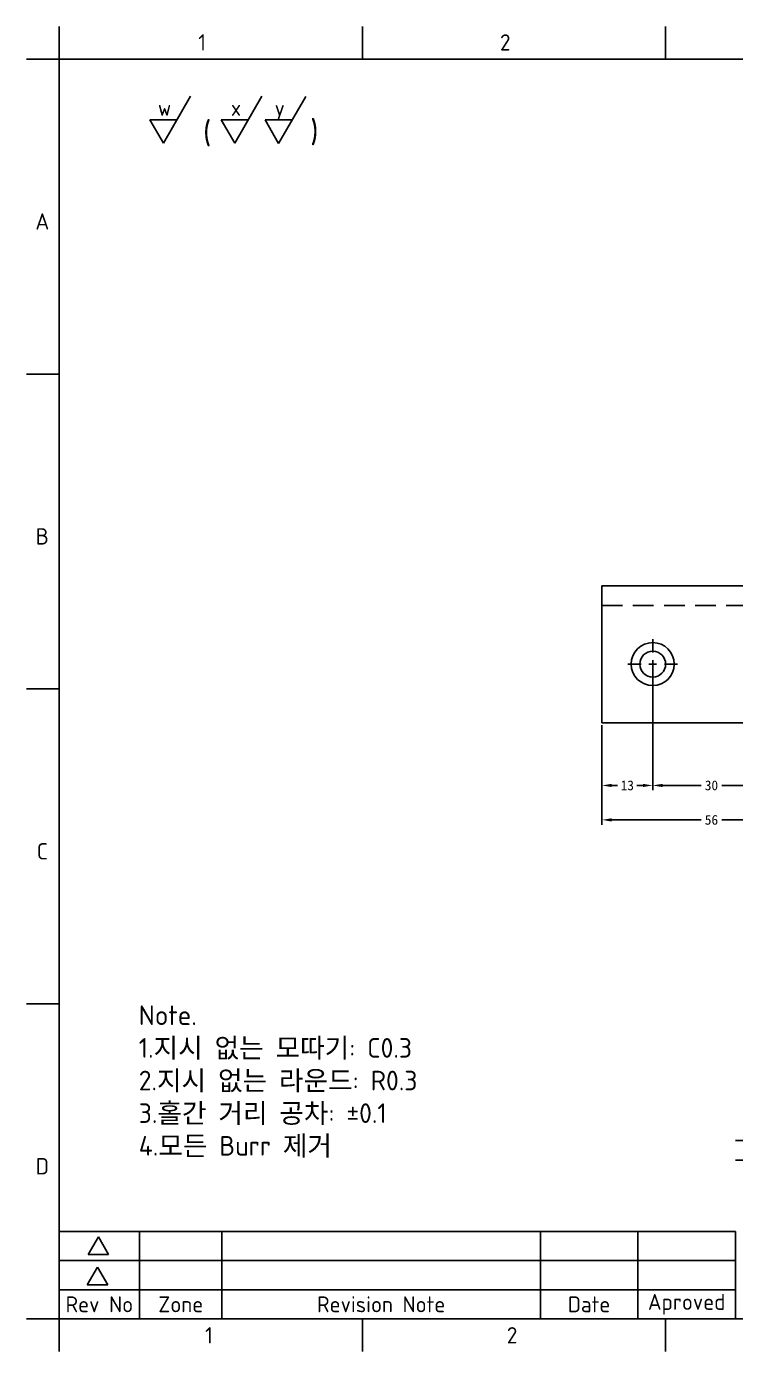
# Model space of a CAD drawing. Header units: millimetres. Extents: x 5 to 486, y 6 to 345.
# Drawn here: x 4.7 to 185.9, y 6.3 to 344.7 of the extents above; entities that cross this region are included whole.
import ezdxf
from ezdxf.enums import TextEntityAlignment as Align

# ---------------------------------------------------------------- set-up
doc = ezdxf.new("R2010")
doc.units = ezdxf.units.MM
doc.header["$LTSCALE"] = 1.666667
doc.linetypes.add('CENTER2', pattern=[28.575, 19.05, -3.175, 3.175, -3.175])
doc.linetypes.add('HIDDEN2', pattern=[4.7625, 3.175, -1.5875])
doc.layers.add('BS002-P100-01A', color=7, linetype='Continuous')
doc.layers.add('Default', color=7, linetype='Continuous')
doc.styles.add('QCADDimTextStyle', font='txt')
doc.styles.add('textstyle101', font='standard')
doc.styles.add('textstyle103', font='standard')
doc.styles.add('textstyle105', font='standard')
doc.styles.add('textstyle106', font='standard')
doc.styles.add('textstyle107', font='standard')
doc.styles.add('textstyle108', font='standard')
doc.styles.add('textstyle11', font='')
doc.styles.add('textstyle117', font='standard')
doc.styles.add('textstyle118', font='')
doc.styles.add('textstyle12', font='')
doc.styles.add('textstyle13', font='')
doc.styles.add('textstyle25', font='standard')
doc.styles.add('textstyle26', font='standard')
doc.styles.add('textstyle44', font='standard')
doc.styles.add('textstyle45', font='standard')
doc.styles.add('textstyle46', font='standard')
doc.styles.add('textstyle47', font='standard')
doc.styles.add('textstyle97', font='standard')
doc.styles.add('textstyle99', font='standard')
doc.styles.get('textstyle11').set_extended_font_data('Solid Edge ISO')
doc.styles.get('textstyle118').set_extended_font_data('Verdana')
doc.styles.get('textstyle12').set_extended_font_data('Solid Edge ISO')
doc.styles.get('textstyle13').set_extended_font_data('Solid Edge ISO')
doc.dimstyles.new('QCADDimStyle', dxfattribs={"dimtxt": 2.5, "dimasz": 2.5, "dimexe": 1.25, "dimexo": 0.625, "dimtad": 1, "dimtoh": 1, "dimdec": 4, "dimzin": 0, "dimdsep": 46, "dimtxsty": 'QCADDimTextStyle', "dimcen": 0.09, "dimadec": 0, "dimazin": 0, "dimtfac": 1, "dimtdec": 4, "dimtofl": 0, "dimtmove": 0, "dimatfit": 3, "dimfxl": 1, "dimtolj": 1, "dimtzin": 0, "dimarcsym": 0})

# ---------------------------------------------------------------- blocks, each defined once
blk = doc.blocks.new('SEANNOT_GROUP')
at = {"layer": 'Default', "color": 7, "linetype": 'Continuous'}
for p, q in [((39.68, 314.92), (46.61, 326.92)), ((36.22, 320.92), (39.68, 314.92)), ((43.15, 320.92), (36.22, 320.92))]:
    blk.add_line(p, q, dxfattribs=at)
at = {"layer": 'Default', "color": 7, "linetype": 'Continuous', "style": 'textstyle11'}
blk.add_text('w', height=4, dxfattribs=at).set_placement((38.27, 325.92), align=Align.TOP_LEFT)
blk = doc.blocks.new('SEANNOT_GROUP1')
at = {"layer": 'Default', "color": 7, "linetype": 'Continuous'}
for p, q in [((69.11, 314.88), (76.04, 326.88)), ((65.65, 320.88), (69.11, 314.88)), ((72.58, 320.88), (65.65, 320.88))]:
    blk.add_line(p, q, dxfattribs=at)
at = {"layer": 'Default', "color": 7, "linetype": 'Continuous', "style": 'textstyle12'}
blk.add_text('y', height=4, dxfattribs=at).set_placement((68.11, 325.88), align=Align.TOP_LEFT)
blk = doc.blocks.new('SEANNOT_GROUP2')
at = {"layer": 'Default', "color": 7, "linetype": 'Continuous'}
for p, q in [((57.94, 314.92), (64.87, 326.92)), ((54.48, 320.92), (57.94, 314.92)), ((61.4, 320.92), (54.48, 320.92))]:
    blk.add_line(p, q, dxfattribs=at)
at = {"layer": 'Default', "color": 7, "linetype": 'Continuous', "style": 'textstyle13'}
blk.add_text('x', height=4, dxfattribs=at).set_placement((56.94, 325.92), align=Align.TOP_LEFT)
blk = doc.blocks.new('SEANNOT_GROUP3')
at = {"layer": 'Default', "color": 7, "linetype": 'CENTER2'}
for p, q in [((164.73, 184.88), (164.73, 188.21)), ((164.73, 182.88), (164.73, 180.88)), ((161.73, 181.88), (158.4, 181.88)), ((165.73, 181.88), (163.73, 181.88)), ((167.73, 181.88), (171.06, 181.88)), ((164.73, 178.88), (164.73, 175.54))]:
    blk.add_line(p, q, dxfattribs=at)
blk = doc.blocks.new('SE')
at = {"layer": 'BS002-P100-01A', "color": 7, "linetype": 'Continuous'}
for p, q in [((151.73, 166.88), (151.73, 201.88)), ((151.73, 201.88), (207.73, 201.88)), ((207.73, 166.88), (207.73, 201.88)), ((151.73, 166.88), (207.73, 166.88))]:
    blk.add_line(p, q, dxfattribs=at)
at = {"layer": 'BS002-P100-01A', "color": 7, "linetype": 'HIDDEN2'}
blk.add_line((151.73, 196.88), (207.73, 196.88), dxfattribs=at)
at = {"layer": 'BS002-P100-01A', "color": 7, "linetype": 'Continuous'}
for centre, radius in [((164.73, 181.88), 5.5), ((194.73, 181.88), 5.5), ((164.73, 181.88), 3.3), ((194.73, 181.88), 3.3)]:
    blk.add_circle(centre, radius, dxfattribs=at)
blk = doc.blocks.new('*D75')
at = {"layer": 'Default', "color": 0, "linetype": 'Continuous', "lineweight": -2}
for p, q in [((164.73, 181.25), (164.73, 149.64)), ((194.73, 181.25), (194.73, 149.64)), ((167.23, 150.89), (177.08, 150.89)), ((192.23, 150.89), (182.38, 150.89))]:
    blk.add_line(p, q, dxfattribs=at)
at = {"layer": 'Default', "color": 0}
for points in [[(167.23, 151.3), (167.23, 150.47), (164.73, 150.89)], [(192.23, 150.47), (192.23, 151.3), (194.73, 150.89)]]:
    blk.add_solid(points, dxfattribs=at)
at = {"layer": 'Defpoints', "color": 0}
for p in [(164.73, 181.88), (194.73, 181.88), (194.73, 150.89)]:
    blk.add_point(p, dxfattribs=at)
at = {"layer": 'Default', "color": 0, "insert": (179.73, 150.89), "char_height": 2.5, "attachment_point": 5, "style": 'QCADDimTextStyle'}
blk.add_mtext('30', dxfattribs=at)
blk = doc.blocks.new('*D76')
at = {"layer": 'Default', "color": 0, "linetype": 'Continuous', "lineweight": -2}
for p, q in [((164.73, 181.25), (164.73, 149.64)), ((151.73, 166.25), (151.73, 149.64)), ((154.23, 150.89), (155.76, 150.89)), ((162.23, 150.89), (160.7, 150.89))]:
    blk.add_line(p, q, dxfattribs=at)
at = {"layer": 'Default', "color": 0}
for points in [[(154.23, 151.3), (154.23, 150.47), (151.73, 150.89)], [(162.23, 150.47), (162.23, 151.3), (164.73, 150.89)]]:
    blk.add_solid(points, dxfattribs=at)
at = {"layer": 'Defpoints', "color": 0}
for p in [(164.73, 181.88), (151.73, 166.88), (164.73, 150.89)]:
    blk.add_point(p, dxfattribs=at)
at = {"layer": 'Default', "color": 0, "insert": (158.23, 150.89), "char_height": 2.5, "attachment_point": 5, "style": 'QCADDimTextStyle'}
blk.add_mtext('13', dxfattribs=at)
blk = doc.blocks.new('*D77')
at = {"layer": 'Default', "color": 0, "linetype": 'Continuous', "lineweight": -2}
for p, q in [((151.73, 166.25), (151.73, 140.84)), ((207.73, 166.25), (207.73, 140.84)), ((154.23, 142.09), (177.08, 142.09)), ((205.23, 142.09), (182.38, 142.09))]:
    blk.add_line(p, q, dxfattribs=at)
at = {"layer": 'Default', "color": 0}
for points in [[(154.23, 142.5), (154.23, 141.67), (151.73, 142.09)], [(205.23, 141.67), (205.23, 142.5), (207.73, 142.09)]]:
    blk.add_solid(points, dxfattribs=at)
at = {"layer": 'Defpoints', "color": 0}
for p in [(151.73, 166.88), (207.73, 166.88), (207.73, 142.09)]:
    blk.add_point(p, dxfattribs=at)
at = {"layer": 'Default', "color": 0, "insert": (179.73, 142.09), "char_height": 2.5, "attachment_point": 5, "style": 'QCADDimTextStyle'}
blk.add_mtext('56', dxfattribs=at)
blk = doc.blocks.new('SE14')
at = {"layer": 'Default', "color": 7, "linetype": 'Continuous'}
blk.add_line((245.35, 336.41), (245.35, 344.74), dxfattribs=at)
blk = doc.blocks.new('SE13')
at = {"layer": 'Default'}
blk.add_blockref('SE14', (0, 0), dxfattribs=at)
blk = doc.blocks.new('SE16')
at = {"layer": 'Default', "color": 7, "linetype": 'Continuous'}
blk.add_line((167.96, 336.41), (167.96, 344.74), dxfattribs=at)
blk = doc.blocks.new('SE15')
at = {"layer": 'Default'}
blk.add_blockref('SE16', (0, 0), dxfattribs=at)
blk = doc.blocks.new('SE18')
at = {"layer": 'Default', "color": 7, "linetype": 'Continuous'}
blk.add_line((90.58, 336.41), (90.58, 344.74), dxfattribs=at)
blk = doc.blocks.new('SE17')
at = {"layer": 'Default'}
blk.add_blockref('SE18', (0, 0), dxfattribs=at)
blk = doc.blocks.new('SE12')
for name in ['SE17', 'SE15', 'SE13']:
    blk.add_blockref(name, (0, 0))
blk = doc.blocks.new('SE11')
at = {"layer": 'Default'}
blk.add_blockref('SE12', (0, 0), dxfattribs=at)
blk = doc.blocks.new('SE30')
at = {"layer": 'Default', "color": 7, "linetype": 'Continuous'}
blk.add_line((245.35, 14.64), (245.35, 6.3), dxfattribs=at)
blk = doc.blocks.new('SE29')
at = {"layer": 'Default'}
blk.add_blockref('SE30', (0, 0), dxfattribs=at)
blk = doc.blocks.new('SE32')
at = {"layer": 'Default', "color": 7, "linetype": 'Continuous'}
blk.add_line((167.96, 14.64), (167.96, 6.3), dxfattribs=at)
blk = doc.blocks.new('SE31')
at = {"layer": 'Default'}
blk.add_blockref('SE32', (0, 0), dxfattribs=at)
blk = doc.blocks.new('SE34')
at = {"layer": 'Default', "color": 7, "linetype": 'Continuous'}
blk.add_line((90.58, 14.64), (90.58, 6.3), dxfattribs=at)
blk = doc.blocks.new('SE33')
at = {"layer": 'Default'}
blk.add_blockref('SE34', (0, 0), dxfattribs=at)
blk = doc.blocks.new('SE28')
for name in ['SE33', 'SE31', 'SE29']:
    blk.add_blockref(name, (0, 0))
blk = doc.blocks.new('SE27')
at = {"layer": 'Default'}
blk.add_blockref('SE28', (0, 0), dxfattribs=at)

msp = doc.modelspace()

# ---------------------------------------------------------------- linework, layer by layer
at = {"color": 7, "linetype": 'Continuous'}
for p, q in [((185.878, 60.173), (268.586, 60.173)), ((185.878, 55.211), (268.586, 55.211)), ((185.878, 14.637), (268.586, 14.637))]:
    msp.add_line(p, q, dxfattribs=at)
at = {"layer": 'Default', "color": 7, "linetype": 'Continuous'}
for p, q in [((13.028, 336.408), (13.028, 344.741)), ((13.028, 336.408), (4.695, 336.408)), ((477.679, 336.408), (13.028, 336.408)), ((13.028, 336.408), (13.028, 14.637)), ((4.695, 255.965), (13.028, 255.965)), ((13.028, 175.523), (4.695, 175.523)), ((4.695, 95.08), (13.028, 95.08)), ((13.028, 36.941), (185.878, 36.941)), ((20.457, 31.095), (23.071, 35.622)), ((23.071, 35.622), (25.684, 31.095)), ((33.589, 36.941), (33.589, 14.637)), ((54.656, 36.941), (54.656, 14.637)), ((136.004, 36.941), (136.004, 14.637)), ((160.903, 36.941), (160.903, 14.637)), ((185.878, 36.941), (185.878, 14.637)), ((25.684, 31.095), (20.457, 31.095)), ((13.028, 29.506), (185.878, 29.506)), ((20.229, 23.338), (22.843, 27.865)), ((22.843, 27.865), (25.456, 23.338)), ((185.878, 22.072), (13.028, 22.072)), ((25.456, 23.338), (20.229, 23.338)), ((13.028, 14.637), (4.695, 14.637)), ((13.028, 14.637), (477.679, 14.637)), ((13.028, 14.637), (13.028, 6.304))]:
    msp.add_line(p, q, dxfattribs=at)

# ---------------------------------------------------------------- block references
for name in ['SE11', 'SE27']:
    msp.add_blockref(name, (0, 0))
at = {"layer": 'Default'}
for name in ['SEANNOT_GROUP', 'SEANNOT_GROUP2', 'SEANNOT_GROUP1', 'SE', 'SEANNOT_GROUP3']:
    msp.add_blockref(name, (0, 0), dxfattribs=at)

# ---------------------------------------------------------------- texts
for s, insert, char_height, width, attachment_point, style in [('{\\fSolid Edge ISO|b0||i0||c0|p34;\\C7;\\H4.166666667;\\W1.;1}', (49.577, 340.675), 4.16667, 1.72161, 5, 'textstyle105'), ('{\\fSolid Edge ISO|b0||i0||c0|p34;\\C7;\\H4.166666667;\\W1.;2}', (127.039, 340.675), 4.16667, 2.5824, 5, 'textstyle107'), ('{\\fSolid Edge ANSI|b0||i0||c0|p34;\\C7;\\H5.833333333;\\W1.;(}', (49.825, 320.528), 5.83333, 1.63146, 1, 'textstyle26'), ('{\\fSolid Edge ANSI|b0||i0||c0|p34;\\C7;\\H5.833333333;\\W1.;)}', (77.228, 320.805), 5.83333, 1.63146, 1, 'textstyle25'), ('{\\fSolid Edge ISO|b0||i0||c0|p34;\\C7;\\H4.166666667;\\W1.;A}', (8.742, 294.951), 4.16667, 2.29547, 5, 'textstyle97'), ('{\\fSolid Edge ISO|b0||i0||c0|p34;\\C7;\\H4.166666667;\\W1.;B}', (8.733, 214.509), 4.16667, 2.39112, 5, 'textstyle99'), ('{\\fSolid Edge ISO|b0||i0||c0|p34;\\C7;\\H4.166666667;\\W1.;C}', (8.742, 134.066), 4.16667, 2.29547, 5, 'textstyle101'), ('{\\fSolid Edge ISO|b0||i0||c0|p34;\\C7;\\H5.;\\W1.;Note.\\P}{\\fSolid Edge ISO|b0||i0||c0|p34;\\C7;\\H5.;\\W1.;1.지시 없는 모따기: C0.3\\P}{\\fSolid Edge ISO|b0||i0||c0|p34;\\C7;\\H5.;\\W1.;2.지시 없는 라운드: R0.3\\P}{\\fSolid Edge ISO|b0||i0||c0|p34;\\C7;\\H5.;\\W1.;3.홀간 거리 공차: ±0.1\\P}{\\fSolid Edge ISO|b0||i0||c0|p34;\\C7;\\H5.;\\W1.;4.모든 Burr 제거}', (33.384, 94.687), 5, 94.13843, 1, 'textstyle118'), ('{\\fSolid Edge ISO|b0||i0||c0|p34;\\C7;\\H4.166666667;\\W1.;D}', (8.723, 53.623), 4.16667, 2.48676, 5, 'textstyle103'), ('{\\fSolid Edge ISO|b0||i0||c0|p34;\\C7;\\H4.065693333;\\W1.;Rev No}', (23.309, 18.355), 4.06569, 20.56079, 5, 'textstyle44'), ('{\\fSolid Edge ISO|b0||i0||c0|p34;\\C7;\\H4.065693333;\\W1.;Zone}', (44.123, 18.355), 4.06569, 21.06644, 5, 'textstyle117'), ('{\\fSolid Edge ISO|b0||i0||c0|p34;\\C7;\\H4.065693333;\\W1.;Revision Note}', (95.33, 18.355), 4.06569, 81.34787, 5, 'textstyle45'), ('{\\fSolid Edge ISO|b0||i0||c0|p34;\\C7;\\H4.065693333;\\W1.;Date}', (148.454, 18.355), 4.06569, 24.89987, 5, 'textstyle46'), ('{\\fSolid Edge ISO|b0||i0||c0|p34;\\C7;\\H4.065693333;\\W1.;Aproved}', (173.391, 18.355), 4.06569, 24.97497, 5, 'textstyle47'), ('{\\fSolid Edge ISO|b0||i0||c0|p34;\\C7;\\H4.166666667;\\W1.;1}', (51.32, 10.447), 4.16667, 1.72161, 5, 'textstyle106'), ('{\\fSolid Edge ISO|b0||i0||c0|p34;\\C7;\\H4.166666667;\\W1.;2}', (128.782, 10.447), 4.16667, 2.5824, 5, 'textstyle108')]:
    msp.add_mtext(s, dxfattribs=dict(at, insert=insert, char_height=char_height, width=width, attachment_point=attachment_point, style=style))

# ---------------------------------------------------------------- dimensions: what is measured, and where the dimension line sits
at = {"layer": 'Default', "color": 7, "linetype": 'Continuous'}
dim = msp.add_linear_dim(base=(164.73, 150.887), p1=(151.73, 166.878), p2=(164.73, 181.878), dimstyle='QCADDimStyle', override={"dimtxt": 2.5, "dimasz": 2.5, "dimexe": 1.25, "dimexo": 0.625, "dimgap": 0.625, "dimtad": 1, "dimtih": 0, "dimtoh": 0, "dimdec": 2, "dimzin": 8, "dimdsep": 44, "dimcen": 2.5, "dimclrd": 0, "dimclre": 0, "dimclrt": 0, "dimtdec": 2, "dimtofl": 1, "dimtmove": 2, "dimfxl": 1, "dimfxlon": 0, "dimtolj": 0, "dimtzin": 8}, dxfattribs=at)
dim.commit()
dim.dimension.update_dxf_attribs({"geometry": '*D76', "text_midpoint": (158.23, 150.887), "dimtype": 160})
for base, p1, p2, picture, middle in [((194.73, 150.887), (164.73, 181.878), (194.73, 181.878), '*D75', (179.73, 150.887)), ((207.73, 142.087), (151.73, 166.878), (207.73, 166.878), '*D77', (179.73, 142.087))]:
    dim = msp.add_linear_dim(base=base, p1=p1, p2=p2, angle=0, dimstyle='QCADDimStyle', override={"dimtxt": 2.5, "dimasz": 2.5, "dimexe": 1.25, "dimexo": 0.625, "dimgap": 0.625, "dimtad": 1, "dimtih": 0, "dimtoh": 0, "dimdec": 2, "dimzin": 8, "dimdsep": 44, "dimcen": 2.5, "dimclrd": 0, "dimclre": 0, "dimclrt": 0, "dimtdec": 2, "dimtofl": 1, "dimtmove": 2, "dimfxl": 1, "dimfxlon": 0, "dimtolj": 0, "dimtzin": 8}, dxfattribs=at)
    dim.commit()
    dim.dimension.update_dxf_attribs({"geometry": picture, "text_midpoint": middle, "dimtype": 161})

doc.saveas('drawing.dxf')
